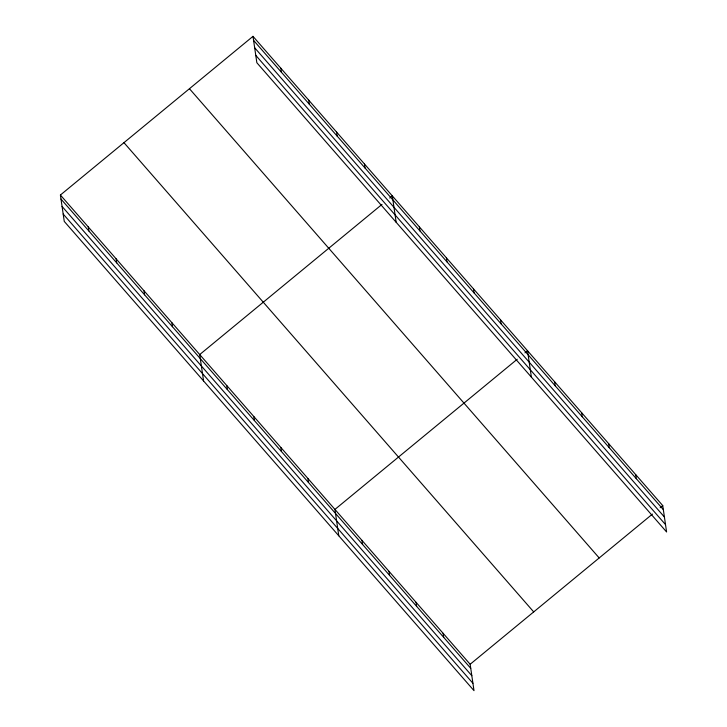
<?xml version="1.0" encoding="UTF-8"?>
<svg xmlns="http://www.w3.org/2000/svg" width="727" height="727" viewBox="0 0 727 727"><rect width="100%" height="100%" fill="white"/><g stroke="black" fill="none" stroke-linecap="round" stroke-linejoin="round"><path stroke-width="1.09" d="M60.405 195.027L470.151 664.269L474.004 690.65L64.258 221.408L60.405 195.027L252.996 36.35L662.742 505.592L666.595 531.973L256.849 62.731L252.996 36.35M382.011 204.387L199.716 354.567L203.569 380.948M389.736 198.017L392.316 195.89L396.16 222.28M517.224 359.238L334.938 509.418L338.782 535.799M524.958 352.868L527.529 350.741L531.382 377.131M470.151 664.269L652.437 514.089M660.171 507.719L662.742 505.592M253.596 40.403L663.342 509.645M254.668 47.773L664.414 517.015M255.777 55.361L665.523 524.612M189.447 88.712L599.193 557.954M123.963 142.665L533.709 611.907M60.995 199.08L470.742 668.322M62.068 206.45L471.814 675.692M63.176 214.038L472.923 683.28M635.707 474.622L636.298 478.675M608.663 443.652L609.253 447.705M581.618 412.682L582.209 416.735M554.574 381.711L555.164 385.764M500.485 319.771L501.076 323.833M473.441 288.801L474.031 292.863M446.396 257.831L446.996 261.893M419.361 226.86L419.952 230.922M443.106 633.299L443.697 637.352M364.454 163.984L365.045 168.037M416.062 602.329L416.653 606.382M336.592 132.078L337.183 136.131M389.018 571.358L389.608 575.411M308.73 100.172L309.32 104.225M361.982 540.388L362.573 544.441M280.867 68.256L281.458 72.309M307.894 478.448L308.484 482.501M280.849 447.478L281.44 451.531M253.805 416.507L254.395 420.56M226.76 385.537L227.351 389.59M171.854 322.661L172.444 326.714M143.991 290.745L144.582 294.808M116.129 258.839L116.72 262.892M88.267 226.933L88.858 230.986"/></g></svg>
